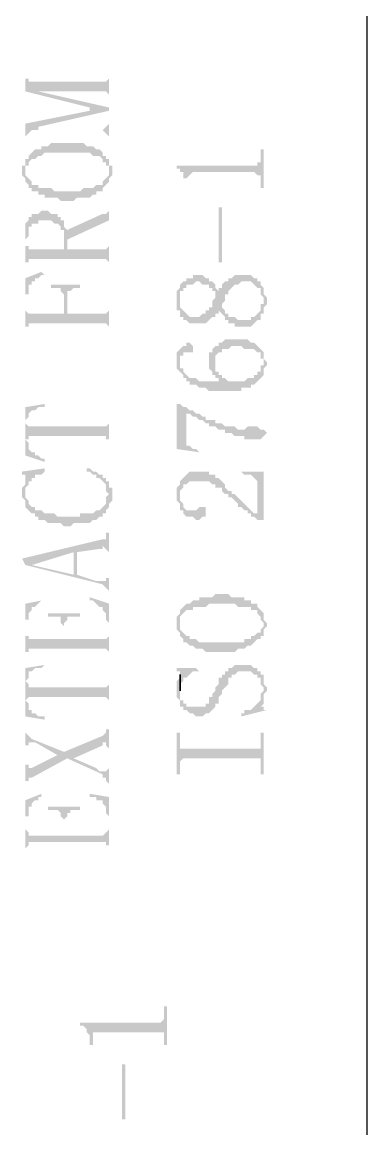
# Model space of a CAD drawing. Header units: millimetres. Extents: x 1399 to 2555, y 1196 to 1555.
# Drawn here: x 1681.34 to 1686.17, y 1458.39 to 1473.89 of the extents above; entities that cross this region are included whole.
import ezdxf

# ---------------------------------------------------------------- set-up
doc = ezdxf.new("R2010")
doc.units = ezdxf.units.MM

msp = doc.modelspace()

# ---------------------------------------------------------------- hatches: boundary and pattern name
at = {"transparency": 33554559}
for points in [[(1681.38963, 1473.14948), (1681.38963, 1472.92382), (1682.29228, 1472.69816), (1682.29228, 1472.65303), (1682.56307, 1472.65303), (1682.56307, 1472.69816), (1681.57016, 1472.92382), (1681.57016, 1472.92382), (1681.4799, 1473.05922), (1681.43477, 1473.05922), (1681.43477, 1473.10435), (1681.38963, 1473.10435)], [(1681.4799, 1473.05922), (1681.57016, 1472.92382), (1682.51794, 1472.92382), (1682.56307, 1472.87869), (1682.56307, 1472.83356), (1682.56307, 1473.14948), (1682.56307, 1473.10435), (1682.56307, 1473.10435), (1682.51794, 1473.05922), (1682.47281, 1473.05922)], [(1681.38963, 1472.4725), (1681.38963, 1472.29197), (1681.38963, 1472.29197), (1681.43477, 1472.33711), (1681.43477, 1472.33711), (1681.4799, 1472.38224), (1681.57016, 1472.42737), (1682.56307, 1472.65303), (1682.29228, 1472.65303)], [(1681.4799, 1472.38224), (1682.47281, 1472.38224), (1682.51794, 1472.33711), (1682.51794, 1472.33711), (1682.56307, 1472.29197), (1682.56307, 1472.4725), (1682.56307, 1472.4725), (1682.51794, 1472.42737), (1682.51794, 1472.42737), (1682.47281, 1472.38224), (1681.57016, 1472.38224), (1681.57016, 1472.42737)], [(1681.38963, 1471.97605), (1681.38963, 1471.79552), (1681.38963, 1471.88578), (1681.43477, 1471.88578), (1681.43477, 1471.93092), (1681.4799, 1471.97605), (1681.52503, 1471.97605), (1681.57016, 1472.02118), (1681.6153, 1472.02118), (1681.66043, 1472.06631), (1682.29228, 1472.06631), (1682.33741, 1472.02118), (1682.42767, 1472.02118), (1682.47281, 1471.97605), (1682.47281, 1471.93092), (1682.51794, 1471.93092), (1682.51794, 1471.88578), (1682.56307, 1471.88578), (1682.56307, 1471.79552), (1682.56307, 1471.97605), (1682.51794, 1471.97605), (1682.51794, 1472.02118), (1682.47281, 1472.02118), (1682.47281, 1472.06631), (1682.42767, 1472.11144), (1682.38254, 1472.11144), (1682.33741, 1472.15658), (1682.24715, 1472.15658), (1682.20201, 1472.20171), (1681.75069, 1472.20171), (1681.70556, 1472.15658), (1681.6153, 1472.15658), (1681.6153, 1472.11144), (1681.52503, 1472.11144), (1681.4799, 1472.06631), (1681.4799, 1472.06631), (1681.43477, 1472.02118), (1681.43477, 1471.97605)], [(1683.51085, 1471.88578), (1683.51085, 1471.84065), (1683.55598, 1471.84065), (1683.55598, 1471.79552), (1683.60111, 1471.79552), (1683.60111, 1471.70525), (1683.64624, 1471.70525), (1683.64624, 1471.56986), (1683.64624, 1471.70525), (1683.69138, 1471.75039), (1683.69138, 1471.75039), (1683.73651, 1471.79552), (1684.59402, 1471.79552), (1684.63915, 1471.75039), (1684.68428, 1471.75039), (1684.68428, 1471.70525), (1684.68428, 1471.56986), (1684.72942, 1471.56986), (1684.72942, 1472.11144), (1684.68428, 1472.11144), (1684.68428, 1471.97605), (1684.68428, 1471.93092), (1684.63915, 1471.93092), (1684.63915, 1471.88578), (1684.59402, 1471.88578)], [(1681.3445, 1471.79552), (1681.3445, 1471.75039), (1681.3445, 1471.75039), (1681.38963, 1471.70525), (1681.38963, 1471.66012), (1681.38963, 1471.66012), (1681.43477, 1471.61499), (1681.43477, 1471.56986), (1681.4799, 1471.56986), (1681.4799, 1471.52473), (1681.57016, 1471.52473), (1681.57016, 1471.47959), (1681.66043, 1471.47959), (1681.66043, 1471.43446), (1681.84096, 1471.43446), (1681.88609, 1471.38933), (1682.06662, 1471.38933), (1682.11175, 1471.43446), (1682.29228, 1471.43446), (1682.33741, 1471.47959), (1682.38254, 1471.47959), (1682.38254, 1471.52473), (1682.47281, 1471.52473), (1682.47281, 1471.56986), (1682.51794, 1471.61499), (1682.51794, 1471.61499), (1682.56307, 1471.66012), (1682.56307, 1471.70525), (1682.6082, 1471.75039), (1682.6082, 1471.88578), (1682.56307, 1471.88578), (1682.56307, 1471.97605), (1682.56307, 1471.79552), (1682.56307, 1471.75039), (1682.56307, 1471.75039), (1682.51794, 1471.70525), (1682.51794, 1471.70525), (1682.47281, 1471.66012), (1682.47281, 1471.61499), (1682.38254, 1471.61499), (1682.33741, 1471.56986), (1682.20201, 1471.56986), (1682.15688, 1471.52473), (1681.79582, 1471.52473), (1681.75069, 1471.56986), (1681.57016, 1471.56986), (1681.57016, 1471.61499), (1681.4799, 1471.61499), (1681.4799, 1471.66012), (1681.43477, 1471.70525), (1681.43477, 1471.70525), (1681.38963, 1471.75039), (1681.38963, 1471.79552), (1681.38963, 1471.97605), (1681.38963, 1471.88578), (1681.3445, 1471.88578), (1681.3445, 1471.84065)], [(1681.38963, 1470.89288), (1681.38963, 1470.48669), (1681.38963, 1470.84774), (1681.43477, 1470.89288), (1681.43477, 1470.98314), (1681.43477, 1471.02827), (1681.4799, 1471.02827), (1681.4799, 1471.0734), (1681.57016, 1471.0734), (1681.57016, 1471.11854), (1681.75069, 1471.11854), (1681.79582, 1471.0734), (1681.84096, 1471.0734), (1681.88609, 1471.02827), (1681.88609, 1470.98314), (1681.93122, 1470.98314), (1681.93122, 1470.71235), (1681.93122, 1471.11854), (1681.88609, 1471.11854), (1681.88609, 1471.16367), (1681.84096, 1471.16367), (1681.84096, 1471.2088), (1681.75069, 1471.2088), (1681.70556, 1471.25393), (1681.6153, 1471.25393), (1681.57016, 1471.2088), (1681.4799, 1471.2088), (1681.4799, 1471.16367), (1681.43477, 1471.16367), (1681.43477, 1471.11854), (1681.43477, 1471.11854), (1681.38963, 1471.0734), (1681.38963, 1471.02827), (1681.38963, 1470.93801)], [(1681.97635, 1470.98314), (1681.97635, 1470.84774), (1682.56307, 1471.11854), (1682.56307, 1471.29907), (1682.56307, 1471.25393), (1682.56307, 1471.25393), (1682.51794, 1471.2088), (1682.47281, 1471.2088)], [(1684.1427, 1470.53182), (1684.1427, 1471.29907), (1684.09757, 1471.29907), (1684.09757, 1470.53182)], [(1681.38963, 1470.53182), (1681.43477, 1470.53182), (1681.43477, 1470.57695), (1682.51794, 1470.57695), (1682.56307, 1470.53182), (1682.56307, 1470.48669), (1682.56307, 1470.80261), (1682.56307, 1470.75748), (1682.56307, 1470.75748), (1682.51794, 1470.71235), (1681.97635, 1470.71235), (1681.97635, 1470.98314), (1681.97635, 1470.98314), (1681.93122, 1471.02827), (1681.93122, 1471.0734), (1681.93122, 1470.71235), (1681.43477, 1470.71235), (1681.43477, 1470.75748), (1681.38963, 1470.75748), (1681.38963, 1470.84774)], [(1681.38963, 1470.30616), (1681.38963, 1469.58404), (1681.38963, 1470.0805), (1681.43477, 1470.0805), (1681.43477, 1470.21589), (1681.4799, 1470.21589), (1681.4799, 1470.26103), (1681.52503, 1470.26103), (1681.52503, 1470.30616), (1681.57016, 1470.30616), (1681.6153, 1470.35129), (1681.66043, 1470.35129), (1681.6153, 1470.39642)], [(1683.51085, 1469.99023), (1683.51085, 1469.85484), (1683.55598, 1469.85484), (1683.55598, 1469.76457), (1683.60111, 1469.76457), (1683.60111, 1469.71944), (1683.64624, 1469.71944), (1683.69138, 1469.67431), (1683.91704, 1469.67431), (1683.96217, 1469.71944), (1683.96217, 1469.71944), (1684.0073, 1469.76457), (1684.05243, 1469.76457), (1684.05243, 1469.8097), (1684.09757, 1469.8097), (1684.09757, 1469.85484), (1684.09757, 1469.85484), (1684.1427, 1469.8097), (1684.1427, 1469.9451), (1684.1427, 1469.9451), (1684.18783, 1469.99023), (1684.18783, 1470.0805), (1684.23296, 1470.0805), (1684.23296, 1470.12563), (1684.27809, 1470.17076), (1684.27809, 1470.17076), (1684.32323, 1470.21589), (1684.36836, 1470.21589), (1684.41349, 1470.26103), (1684.54889, 1470.26103), (1684.59402, 1470.21589), (1684.59402, 1470.21589), (1684.63915, 1470.17076), (1684.68428, 1470.17076), (1684.68428, 1470.12563), (1684.68428, 1470.0805), (1684.72942, 1470.03536), (1684.72942, 1469.8097), (1684.72942, 1469.89997), (1684.72942, 1469.89997), (1684.77455, 1469.9451), (1684.77455, 1470.03536), (1684.72942, 1470.0805), (1684.72942, 1470.12563), (1684.72942, 1470.17076), (1684.68428, 1470.21589), (1684.68428, 1470.26103), (1684.63915, 1470.26103), (1684.63915, 1470.30616), (1684.59402, 1470.30616), (1684.54889, 1470.35129), (1684.32323, 1470.35129), (1684.27809, 1470.30616), (1684.23296, 1470.30616), (1684.23296, 1470.26103), (1684.18783, 1470.26103), (1684.1427, 1470.21589), (1684.1427, 1470.17076), (1684.09757, 1470.17076), (1684.09757, 1470.12563), (1684.09757, 1470.12563), (1684.05243, 1470.17076), (1684.05243, 1470.0805), (1684.05243, 1470.03536), (1684.0073, 1469.99023), (1684.0073, 1469.89997), (1683.96217, 1469.89997), (1683.96217, 1469.85484), (1683.91704, 1469.85484), (1683.91704, 1469.8097), (1683.8719, 1469.8097), (1683.82677, 1469.76457), (1683.69138, 1469.76457), (1683.64624, 1469.8097), (1683.64624, 1469.8097), (1683.60111, 1469.85484), (1683.60111, 1469.85484), (1683.55598, 1469.89997), (1683.55598, 1469.9451), (1683.55598, 1470.17076), (1683.55598, 1470.17076), (1683.51085, 1470.12563), (1683.51085, 1470.03536)], [(1683.55598, 1470.17076), (1683.55598, 1469.99023), (1683.55598, 1470.12563), (1683.60111, 1470.12563), (1683.60111, 1470.17076), (1683.64624, 1470.17076), (1683.64624, 1470.21589), (1683.73651, 1470.21589), (1683.78164, 1470.26103), (1683.82677, 1470.26103), (1683.8719, 1470.21589), (1683.96217, 1470.21589), (1683.96217, 1470.17076), (1684.0073, 1470.17076), (1684.0073, 1470.12563), (1684.05243, 1470.12563), (1684.05243, 1470.0805), (1684.05243, 1470.17076), (1684.05243, 1470.21589), (1684.0073, 1470.26103), (1683.96217, 1470.26103), (1683.96217, 1470.30616), (1683.91704, 1470.30616), (1683.8719, 1470.35129), (1683.73651, 1470.35129), (1683.73651, 1470.30616), (1683.64624, 1470.30616), (1683.64624, 1470.26103), (1683.60111, 1470.26103), (1683.55598, 1470.21589)], [(1681.75069, 1470.21589), (1681.75069, 1470.17076), (1681.88609, 1470.17076), (1681.88609, 1470.12563), (1681.88609, 1470.12563), (1681.93122, 1470.0805), (1681.93122, 1469.8097), (1681.97635, 1470.03536), (1681.97635, 1470.12563), (1682.02149, 1470.12563), (1682.06662, 1470.17076), (1682.15688, 1470.17076), (1682.15688, 1470.21589)], [(1681.38963, 1469.62917), (1681.43477, 1469.62917), (1681.43477, 1469.67431), (1682.51794, 1469.67431), (1682.56307, 1469.62917), (1682.56307, 1469.58404), (1682.56307, 1469.89997), (1682.56307, 1469.85484), (1682.56307, 1469.85484), (1682.51794, 1469.8097), (1681.97635, 1469.8097), (1681.97635, 1470.03536), (1681.93122, 1469.8097), (1681.43477, 1469.8097), (1681.38963, 1469.85484), (1681.38963, 1470.03536)], [(1684.1427, 1469.8097), (1684.1427, 1469.8097), (1684.18783, 1469.76457), (1684.18783, 1469.71944), (1684.23296, 1469.71944), (1684.23296, 1469.67431), (1684.32323, 1469.67431), (1684.32323, 1469.62917), (1684.54889, 1469.62917), (1684.59402, 1469.67431), (1684.59402, 1469.67431), (1684.63915, 1469.71944), (1684.68428, 1469.71944), (1684.68428, 1469.8097), (1684.72942, 1469.8097), (1684.72942, 1469.99023), (1684.72942, 1469.9451), (1684.68428, 1469.9451), (1684.68428, 1469.85484), (1684.68428, 1469.85484), (1684.63915, 1469.8097), (1684.63915, 1469.8097), (1684.59402, 1469.76457), (1684.54889, 1469.76457), (1684.54889, 1469.71944), (1684.36836, 1469.71944), (1684.32323, 1469.76457), (1684.23296, 1469.76457), (1684.23296, 1469.8097), (1684.18783, 1469.8097), (1684.18783, 1469.85484), (1684.1427, 1469.89997), (1684.1427, 1469.89997)], [(1683.55598, 1469.31325), (1683.55598, 1469.13272), (1683.55598, 1469.22299), (1683.60111, 1469.22299), (1683.60111, 1469.26812), (1683.73651, 1469.26812), (1683.73651, 1469.35838), (1683.73651, 1469.35838), (1683.69138, 1469.40351), (1683.64624, 1469.40351), (1683.64624, 1469.35838), (1683.60111, 1469.35838)], [(1683.96217, 1469.13272), (1683.96217, 1469.04246), (1684.0073, 1468.99732), (1684.0073, 1468.95219), (1684.05243, 1468.95219), (1684.05243, 1469.17785), (1684.05243, 1469.22299), (1684.09757, 1469.26812), (1684.1427, 1469.26812), (1684.1427, 1469.31325), (1684.23296, 1469.31325), (1684.27809, 1469.35838), (1684.41349, 1469.35838), (1684.45862, 1469.31325), (1684.59402, 1469.31325), (1684.63915, 1469.26812), (1684.68428, 1469.26812), (1684.68428, 1469.17785), (1684.72942, 1469.17785), (1684.72942, 1468.95219), (1684.72942, 1469.04246), (1684.77455, 1469.08759), (1684.77455, 1469.13272), (1684.77455, 1469.13272), (1684.72942, 1469.17785), (1684.72942, 1469.22299), (1684.72942, 1469.26812), (1684.68428, 1469.31325), (1684.68428, 1469.31325), (1684.63915, 1469.35838), (1684.63915, 1469.35838), (1684.59402, 1469.40351), (1684.54889, 1469.40351), (1684.50375, 1469.44865), (1684.18783, 1469.44865), (1684.1427, 1469.40351), (1684.09757, 1469.40351), (1684.09757, 1469.35838), (1684.05243, 1469.35838), (1684.0073, 1469.31325), (1684.0073, 1469.26812), (1683.96217, 1469.26812), (1683.96217, 1469.17785)], [(1683.51085, 1469.17785), (1683.51085, 1469.08759), (1683.51085, 1469.04246), (1683.55598, 1468.99732), (1683.55598, 1468.99732), (1683.60111, 1468.95219), (1683.60111, 1468.90706), (1683.64624, 1468.90706), (1683.64624, 1468.86193), (1683.69138, 1468.86193), (1683.69138, 1468.8168), (1683.78164, 1468.8168), (1683.82677, 1468.77166), (1683.91704, 1468.77166), (1683.96217, 1468.72653), (1684.41349, 1468.72653), (1684.41349, 1468.77166), (1684.54889, 1468.77166), (1684.54889, 1468.8168), (1684.59402, 1468.8168), (1684.63915, 1468.86193), (1684.63915, 1468.86193), (1684.68428, 1468.90706), (1684.68428, 1468.90706), (1684.72942, 1468.95219), (1684.72942, 1469.13272), (1684.72942, 1469.08759), (1684.68428, 1469.08759), (1684.68428, 1468.99732), (1684.63915, 1468.99732), (1684.63915, 1468.95219), (1684.59402, 1468.95219), (1684.59402, 1468.90706), (1684.50375, 1468.90706), (1684.45862, 1468.86193), (1684.23296, 1468.86193), (1684.18783, 1468.90706), (1684.1427, 1468.86193), (1683.82677, 1468.86193), (1683.78164, 1468.90706), (1683.69138, 1468.90706), (1683.64624, 1468.95219), (1683.64624, 1468.95219), (1683.60111, 1468.99732), (1683.60111, 1469.04246), (1683.55598, 1469.04246), (1683.55598, 1469.13272), (1683.55598, 1469.31325), (1683.51085, 1469.26812), (1683.51085, 1469.22299), (1683.51085, 1469.22299)], [(1684.05243, 1468.95219), (1684.05243, 1468.90706), (1684.09757, 1468.90706), (1684.09757, 1468.86193), (1684.1427, 1468.86193), (1684.18783, 1468.90706), (1684.1427, 1468.90706), (1684.1427, 1468.95219), (1684.09757, 1468.95219), (1684.09757, 1468.99732), (1684.05243, 1468.99732), (1684.05243, 1469.04246), (1684.05243, 1469.13272)], [(1681.38963, 1468.50087), (1681.38963, 1468.27521), (1681.38963, 1468.32034), (1681.43477, 1468.36547), (1681.43477, 1468.41061), (1681.43477, 1468.41061), (1681.4799, 1468.45574), (1681.52503, 1468.45574), (1681.57016, 1468.50087), (1681.66043, 1468.50087), (1681.66043, 1468.546)], [(1681.38963, 1468.50087), (1681.38963, 1467.82389), (1681.66043, 1467.73362), (1681.66043, 1467.77876), (1681.6153, 1467.77876), (1681.57016, 1467.82389), (1681.52503, 1467.82389), (1681.52503, 1467.86902), (1681.4799, 1467.86902), (1681.43477, 1467.91415), (1681.43477, 1468.00442), (1681.38963, 1468.04955), (1681.38963, 1468.27521)], [(1683.51085, 1468.546), (1683.51085, 1467.91415), (1683.82677, 1467.86902), (1683.82677, 1467.86902), (1683.78164, 1467.91415), (1683.73651, 1467.91415), (1683.69138, 1467.95928), (1683.64624, 1467.95928), (1683.64624, 1468.45574), (1683.60111, 1468.50087), (1683.55598, 1468.546)], [(1683.60111, 1468.50087), (1683.64624, 1468.45574), (1683.64624, 1468.41061), (1683.69138, 1468.41061), (1683.73651, 1468.36547), (1683.78164, 1468.36547), (1683.82677, 1468.32034), (1683.8719, 1468.32034), (1683.91704, 1468.27521), (1683.96217, 1468.27521), (1683.96217, 1468.23008), (1684.05243, 1468.23008), (1684.09757, 1468.18495), (1684.18783, 1468.18495), (1684.18783, 1468.13981), (1684.27809, 1468.13981), (1684.32323, 1468.09468), (1684.45862, 1468.09468), (1684.45862, 1468.04955), (1684.68428, 1468.04955), (1684.72942, 1468.09468), (1684.72942, 1468.09468), (1684.77455, 1468.13981), (1684.72942, 1468.18495), (1684.68428, 1468.18495), (1684.63915, 1468.23008), (1684.50375, 1468.23008), (1684.45862, 1468.18495), (1684.36836, 1468.18495), (1684.32323, 1468.23008), (1684.18783, 1468.23008), (1684.1427, 1468.27521), (1684.05243, 1468.27521), (1684.05243, 1468.32034), (1683.91704, 1468.32034), (1683.91704, 1468.36547), (1683.8719, 1468.36547), (1683.82677, 1468.41061), (1683.78164, 1468.41061), (1683.73651, 1468.45574), (1683.69138, 1468.45574), (1683.64624, 1468.50087)], [(1681.38963, 1468.27521), (1681.38963, 1468.04955), (1681.43477, 1468.04955), (1681.43477, 1468.09468), (1682.51794, 1468.09468), (1682.51794, 1468.04955), (1682.56307, 1468.04955), (1682.56307, 1467.95928), (1682.56307, 1468.32034), (1682.56307, 1468.27521), (1682.56307, 1468.27521), (1682.51794, 1468.23008), (1681.43477, 1468.23008)], [(1681.3445, 1467.59823), (1681.3445, 1467.55309), (1681.38963, 1467.55309), (1681.38963, 1467.14691), (1681.38963, 1467.37257), (1681.43477, 1467.4177), (1681.43477, 1467.46283), (1681.4799, 1467.46283), (1681.4799, 1467.50796), (1681.52503, 1467.50796), (1681.52503, 1467.55309), (1681.6153, 1467.55309), (1681.66043, 1467.59823), (1681.66043, 1467.64336)], [(1681.3445, 1467.32743), (1681.3445, 1467.2823), (1681.3445, 1467.23717), (1681.38963, 1467.19204), (1681.38963, 1467.14691), (1681.38963, 1467.50796), (1681.38963, 1467.46283), (1681.38963, 1467.4177), (1681.3445, 1467.37257)], [(1682.24715, 1467.59823), (1682.29228, 1467.59823), (1682.33741, 1467.55309), (1682.38254, 1467.55309), (1682.38254, 1467.50796), (1682.42767, 1467.50796), (1682.47281, 1467.46283), (1682.47281, 1467.46283), (1682.51794, 1467.4177), (1682.51794, 1467.37257), (1682.51794, 1467.32743), (1682.56307, 1467.2823), (1682.56307, 1467.46283), (1682.51794, 1467.46283), (1682.51794, 1467.50796), (1682.47281, 1467.50796), (1682.47281, 1467.55309), (1682.42767, 1467.55309), (1682.38254, 1467.59823), (1682.33741, 1467.59823), (1682.29228, 1467.64336), (1682.24715, 1467.64336)], [(1683.51085, 1467.2823), (1683.51085, 1467.19204), (1683.51085, 1467.19204), (1683.55598, 1467.14691), (1683.55598, 1467.10177), (1683.55598, 1467.32743), (1683.55598, 1467.32743), (1683.60111, 1467.37257), (1683.60111, 1467.4177), (1683.64624, 1467.4177), (1683.69138, 1467.46283), (1683.96217, 1467.46283), (1684.0073, 1467.4177), (1684.05243, 1467.4177), (1684.05243, 1467.37257), (1684.1427, 1467.37257), (1684.1427, 1467.32743), (1684.18783, 1467.2823), (1684.23296, 1467.2823), (1684.23296, 1467.23717), (1684.27809, 1467.23717), (1684.32323, 1467.19204), (1684.32323, 1467.19204), (1684.36836, 1467.14691), (1684.36836, 1467.10177), (1684.41349, 1467.10177), (1684.45862, 1467.05664), (1684.50375, 1467.05664), (1684.50375, 1467.01151), (1684.54889, 1467.01151), (1684.54889, 1466.96638), (1684.59402, 1466.96638), (1684.63915, 1466.92124), (1684.63915, 1467.01151), (1684.59402, 1467.01151), (1684.54889, 1467.05664), (1684.54889, 1467.05664), (1684.50375, 1467.10177), (1684.45862, 1467.14691), (1684.45862, 1467.14691), (1684.41349, 1467.19204), (1684.41349, 1467.19204), (1684.36836, 1467.23717), (1684.36836, 1467.23717), (1684.32323, 1467.2823), (1684.27809, 1467.2823), (1684.27809, 1467.32743), (1684.23296, 1467.32743), (1684.18783, 1467.37257), (1684.18783, 1467.4177), (1684.1427, 1467.46283), (1684.1427, 1467.46283), (1684.09757, 1467.50796), (1684.05243, 1467.50796), (1684.05243, 1467.55309), (1683.96217, 1467.55309), (1683.96217, 1467.59823), (1683.69138, 1467.59823), (1683.64624, 1467.55309), (1683.64624, 1467.55309), (1683.60111, 1467.50796), (1683.60111, 1467.50796), (1683.55598, 1467.46283), (1683.55598, 1467.4177), (1683.51085, 1467.37257), (1683.51085, 1467.32743)], [(1684.41349, 1467.59823), (1684.41349, 1467.59823), (1684.45862, 1467.55309), (1684.54889, 1467.55309), (1684.59402, 1467.50796), (1684.59402, 1467.50796), (1684.63915, 1467.46283), (1684.63915, 1466.92124), (1684.72942, 1466.92124), (1684.72942, 1467.59823)], [(1681.38963, 1467.14691), (1681.38963, 1467.10177), (1681.43477, 1467.05664), (1681.43477, 1467.05664), (1681.4799, 1467.01151), (1681.52503, 1467.01151), (1681.52503, 1466.96638), (1681.57016, 1466.96638), (1681.57016, 1466.92124), (1681.66043, 1466.92124), (1681.70556, 1466.87611), (1681.88609, 1466.87611), (1681.93122, 1466.83098), (1682.02149, 1466.83098), (1682.06662, 1466.87611), (1682.29228, 1466.87611), (1682.33741, 1466.92124), (1682.38254, 1466.92124), (1682.42767, 1466.96638), (1682.47281, 1466.96638), (1682.47281, 1467.01151), (1682.51794, 1467.01151), (1682.51794, 1467.05664), (1682.56307, 1467.10177), (1682.56307, 1467.14691), (1682.6082, 1467.19204), (1682.6082, 1467.2823), (1682.6082, 1467.37257), (1682.56307, 1467.37257), (1682.56307, 1467.46283), (1682.56307, 1467.2823), (1682.56307, 1467.2823), (1682.51794, 1467.23717), (1682.51794, 1467.14691), (1682.51794, 1467.14691), (1682.47281, 1467.10177), (1682.47281, 1467.10177), (1682.42767, 1467.05664), (1682.38254, 1467.05664), (1682.33741, 1467.01151), (1682.15688, 1467.01151), (1682.15688, 1466.96638), (1681.84096, 1466.96638), (1681.79582, 1467.01151), (1681.66043, 1467.01151), (1681.6153, 1467.05664), (1681.52503, 1467.05664), (1681.52503, 1467.10177), (1681.4799, 1467.10177), (1681.43477, 1467.14691), (1681.43477, 1467.19204), (1681.38963, 1467.23717), (1681.38963, 1467.2823)], [(1683.55598, 1467.10177), (1683.55598, 1467.05664), (1683.60111, 1467.05664), (1683.60111, 1467.01151), (1683.60111, 1467.01151), (1683.64624, 1466.96638), (1683.73651, 1466.96638), (1683.78164, 1466.92124), (1683.82677, 1466.92124), (1683.8719, 1466.96638), (1683.91704, 1466.96638), (1683.91704, 1467.01151), (1683.91704, 1467.10177), (1683.82677, 1467.10177), (1683.78164, 1467.05664), (1683.64624, 1467.05664), (1683.60111, 1467.10177), (1683.60111, 1467.14691), (1683.55598, 1467.19204), (1683.55598, 1467.23717)], [(1681.3445, 1466.37966), (1681.38963, 1466.28939), (1681.4799, 1466.28939), (1682.06662, 1466.46992), (1682.06662, 1466.154), (1682.11175, 1466.46992), (1682.42767, 1466.51505), (1682.47281, 1466.51505), (1682.47281, 1466.56019), (1682.51794, 1466.51505), (1682.51794, 1466.51505), (1682.56307, 1466.46992), (1682.56307, 1466.74072), (1682.51794, 1466.74072), (1682.51794, 1466.65045), (1682.47281, 1466.65045)], [(1681.38963, 1466.28939), (1682.47281, 1466.0186), (1682.51794, 1465.97347), (1682.51794, 1465.97347), (1682.56307, 1465.92834), (1682.56307, 1465.8832), (1682.56307, 1466.154), (1682.56307, 1466.10887), (1682.51794, 1466.10887), (1682.51794, 1466.06373), (1682.38254, 1466.06373), (1682.11175, 1466.154), (1682.11175, 1466.46992), (1682.06662, 1466.154), (1681.4799, 1466.28939), (1681.4799, 1466.28939)], [(1682.29228, 1465.79294), (1682.33741, 1465.79294), (1682.38254, 1465.74781), (1682.38254, 1465.74781), (1682.42767, 1465.70268), (1682.47281, 1465.70268), (1682.47281, 1465.65754), (1682.47281, 1465.65754), (1682.51794, 1465.61241), (1682.51794, 1465.52215), (1682.56307, 1465.47702), (1682.56307, 1465.02569), (1682.56307, 1465.74781), (1682.29228, 1465.83807)], [(1683.55598, 1465.61241), (1683.55598, 1465.47702), (1683.55598, 1465.52215), (1683.55598, 1465.56728), (1683.60111, 1465.61241), (1683.60111, 1465.61241), (1683.64624, 1465.65754), (1683.73651, 1465.65754), (1683.73651, 1465.70268), (1683.91704, 1465.70268), (1683.96217, 1465.74781), (1684.32323, 1465.74781), (1684.36836, 1465.70268), (1684.54889, 1465.70268), (1684.54889, 1465.65754), (1684.63915, 1465.65754), (1684.63915, 1465.61241), (1684.68428, 1465.56728), (1684.68428, 1465.52215), (1684.72942, 1465.47702), (1684.72942, 1465.61241), (1684.68428, 1465.65754), (1684.68428, 1465.65754), (1684.63915, 1465.70268), (1684.63915, 1465.74781), (1684.54889, 1465.74781), (1684.54889, 1465.79294), (1684.45862, 1465.79294), (1684.45862, 1465.83807), (1684.27809, 1465.83807), (1684.23296, 1465.8832), (1684.05243, 1465.8832), (1684.0073, 1465.83807), (1683.82677, 1465.83807), (1683.82677, 1465.79294), (1683.73651, 1465.79294), (1683.69138, 1465.74781), (1683.64624, 1465.74781), (1683.60111, 1465.70268), (1683.60111, 1465.70268), (1683.55598, 1465.65754)], [(1681.38963, 1465.74781), (1681.38963, 1465.02569), (1681.38963, 1465.52215), (1681.43477, 1465.52215), (1681.43477, 1465.56728), (1681.43477, 1465.61241), (1681.4799, 1465.65754), (1681.4799, 1465.70268), (1681.52503, 1465.70268), (1681.57016, 1465.74781), (1681.57016, 1465.74781), (1681.6153, 1465.79294), (1681.6153, 1465.79294)], [(1681.38963, 1465.07083), (1681.43477, 1465.07083), (1681.43477, 1465.11596), (1682.51794, 1465.11596), (1682.56307, 1465.07083), (1682.56307, 1465.29649), (1682.56307, 1465.29649), (1682.51794, 1465.25135), (1681.93122, 1465.25135), (1681.93122, 1465.43188), (1681.93122, 1465.25135), (1681.43477, 1465.25135), (1681.43477, 1465.29649), (1681.38963, 1465.29649), (1681.38963, 1465.52215)], [(1681.70556, 1465.61241), (1681.70556, 1465.56728), (1681.88609, 1465.56728), (1681.88609, 1465.47702), (1681.93122, 1465.43188), (1681.93122, 1465.25135), (1681.93122, 1465.47702), (1681.97635, 1465.52215), (1681.97635, 1465.56728), (1682.15688, 1465.56728), (1682.15688, 1465.61241)], [(1683.51085, 1465.47702), (1683.51085, 1465.38675), (1683.51085, 1465.38675), (1683.55598, 1465.34162), (1683.55598, 1465.29649), (1683.55598, 1465.29649), (1683.60111, 1465.25135), (1683.60111, 1465.20622), (1683.64624, 1465.20622), (1683.69138, 1465.16109), (1683.73651, 1465.16109), (1683.78164, 1465.11596), (1683.8719, 1465.11596), (1683.91704, 1465.07083), (1684.32323, 1465.07083), (1684.36836, 1465.11596), (1684.45862, 1465.11596), (1684.50375, 1465.16109), (1684.54889, 1465.16109), (1684.59402, 1465.20622), (1684.59402, 1465.20622), (1684.63915, 1465.25135), (1684.68428, 1465.25135), (1684.68428, 1465.29649), (1684.72942, 1465.29649), (1684.72942, 1465.38675), (1684.72942, 1465.38675), (1684.77455, 1465.43188), (1684.77455, 1465.47702), (1684.77455, 1465.47702), (1684.72942, 1465.52215), (1684.72942, 1465.61241), (1684.72942, 1465.47702), (1684.72942, 1465.43188), (1684.68428, 1465.38675), (1684.68428, 1465.34162), (1684.63915, 1465.34162), (1684.59402, 1465.29649), (1684.54889, 1465.29649), (1684.54889, 1465.25135), (1684.45862, 1465.25135), (1684.45862, 1465.20622), (1683.82677, 1465.20622), (1683.78164, 1465.25135), (1683.69138, 1465.25135), (1683.69138, 1465.29649), (1683.64624, 1465.29649), (1683.60111, 1465.34162), (1683.60111, 1465.34162), (1683.55598, 1465.38675), (1683.55598, 1465.61241), (1683.55598, 1465.61241), (1683.51085, 1465.56728), (1683.51085, 1465.52215), (1683.51085, 1465.52215)], [(1681.38963, 1464.84516), (1681.38963, 1464.66464), (1681.38963, 1464.66464), (1681.43477, 1464.70977), (1681.43477, 1464.7549), (1681.43477, 1464.80003), (1681.4799, 1464.80003), (1681.52503, 1464.84516), (1681.6153, 1464.84516), (1681.66043, 1464.8903), (1681.66043, 1464.8903)], [(1683.51085, 1464.52924), (1683.51085, 1464.43898), (1683.51085, 1464.43898), (1683.55598, 1464.39384), (1683.55598, 1464.30358), (1683.60111, 1464.30358), (1683.60111, 1464.25845), (1683.64624, 1464.25845), (1683.69138, 1464.21331), (1683.73651, 1464.21331), (1683.78164, 1464.16818), (1683.8719, 1464.16818), (1683.91704, 1464.21331), (1683.96217, 1464.21331), (1684.0073, 1464.25845), (1684.0073, 1464.25845), (1684.05243, 1464.30358), (1684.05243, 1464.34871), (1684.09757, 1464.34871), (1684.09757, 1464.43898), (1684.1427, 1464.48411), (1684.1427, 1464.52924), (1684.18783, 1464.57437), (1684.18783, 1464.57437), (1684.23296, 1464.6195), (1684.23296, 1464.70977), (1684.27809, 1464.70977), (1684.27809, 1464.7549), (1684.32323, 1464.7549), (1684.36836, 1464.80003), (1684.54889, 1464.80003), (1684.59402, 1464.7549), (1684.63915, 1464.7549), (1684.63915, 1464.70977), (1684.68428, 1464.70977), (1684.68428, 1464.6195), (1684.72942, 1464.57437), (1684.72942, 1464.39384), (1684.72942, 1464.43898), (1684.72942, 1464.48411), (1684.77455, 1464.52924), (1684.77455, 1464.57437), (1684.77455, 1464.57437), (1684.72942, 1464.6195), (1684.72942, 1464.7549), (1684.68428, 1464.7549), (1684.68428, 1464.80003), (1684.63915, 1464.80003), (1684.63915, 1464.84516), (1684.59402, 1464.84516), (1684.54889, 1464.8903), (1684.32323, 1464.8903), (1684.27809, 1464.84516), (1684.23296, 1464.84516), (1684.23296, 1464.80003), (1684.18783, 1464.80003), (1684.18783, 1464.7549), (1684.1427, 1464.7549), (1684.1427, 1464.70977), (1684.09757, 1464.70977), (1684.09757, 1464.6195), (1684.05243, 1464.57437), (1684.05243, 1464.52924), (1684.0073, 1464.48411), (1684.0073, 1464.43898), (1683.96217, 1464.43898), (1683.96217, 1464.34871), (1683.91704, 1464.34871), (1683.91704, 1464.30358), (1683.64624, 1464.30358), (1683.64624, 1464.34871), (1683.60111, 1464.34871), (1683.60111, 1464.39384), (1683.55598, 1464.39384), (1683.55598, 1464.70977), (1683.51085, 1464.66464), (1683.51085, 1464.6195), (1683.51085, 1464.57437)], [(1681.38963, 1464.84516), (1681.38963, 1464.16818), (1681.66043, 1464.12305), (1681.66043, 1464.16818), (1681.57016, 1464.16818), (1681.52503, 1464.21331), (1681.4799, 1464.21331), (1681.4799, 1464.25845), (1681.43477, 1464.25845), (1681.43477, 1464.34871), (1681.38963, 1464.39384), (1681.38963, 1464.66464)], [(1683.51085, 1464.84516), (1683.51085, 1464.80003), (1683.55598, 1464.80003), (1683.55598, 1464.6195), (1683.55598, 1464.6195), (1683.60111, 1464.66464), (1683.60111, 1464.70977), (1683.64624, 1464.70977), (1683.69138, 1464.7549), (1683.69138, 1464.7549), (1683.73651, 1464.80003), (1683.82677, 1464.80003), (1683.78164, 1464.84516)], [(1681.38963, 1464.66464), (1681.38963, 1464.39384), (1681.43477, 1464.43898), (1682.51794, 1464.43898), (1682.56307, 1464.39384), (1682.56307, 1464.34871), (1682.56307, 1464.70977), (1682.56307, 1464.6195), (1682.56307, 1464.6195), (1682.51794, 1464.57437), (1681.43477, 1464.57437), (1681.43477, 1464.6195)], [(1684.68428, 1464.48411), (1684.68428, 1464.30358), (1684.72942, 1464.34871), (1684.72942, 1464.57437), (1684.72942, 1464.52924)], [(1684.41349, 1464.21331), (1684.41349, 1464.16818), (1684.77455, 1464.25845), (1684.72942, 1464.25845), (1684.72942, 1464.30358), (1684.68428, 1464.30358), (1684.68428, 1464.48411), (1684.68428, 1464.43898), (1684.68428, 1464.39384), (1684.63915, 1464.34871), (1684.63915, 1464.34871), (1684.59402, 1464.30358), (1684.59402, 1464.30358), (1684.54889, 1464.25845), (1684.45862, 1464.25845), (1684.45862, 1464.21331)], [(1681.38963, 1463.53633), (1681.38963, 1463.22041), (1681.38963, 1463.26554), (1681.43477, 1463.26554), (1681.43477, 1463.31067), (1681.4799, 1463.31067), (1681.97635, 1463.58146), (1682.06662, 1463.58146), (1682.47281, 1463.76199), (1682.47281, 1463.80712), (1682.51794, 1463.80712), (1682.51794, 1463.76199), (1682.56307, 1463.71686), (1682.56307, 1464.03279), (1682.56307, 1463.98765), (1682.51794, 1463.98765), (1682.51794, 1463.94252), (1682.51794, 1463.94252), (1682.47281, 1463.89739), (1681.93122, 1463.67173), (1681.84096, 1463.6266), (1681.4799, 1463.44607), (1681.43477, 1463.44607), (1681.43477, 1463.4912), (1681.38963, 1463.4912)], [(1681.38963, 1463.98765), (1681.38963, 1463.71686), (1681.38963, 1463.76199), (1681.43477, 1463.76199), (1681.43477, 1463.80712), (1681.52503, 1463.80712), (1681.84096, 1463.6266), (1681.93122, 1463.67173), (1681.4799, 1463.85226), (1681.43477, 1463.89739), (1681.43477, 1463.89739), (1681.38963, 1463.94252)], [(1683.51085, 1463.94252), (1683.51085, 1463.3558), (1683.55598, 1463.3558), (1683.55598, 1463.53633), (1683.55598, 1463.53633), (1683.60111, 1463.58146), (1684.68428, 1463.58146), (1684.68428, 1463.53633), (1684.68428, 1463.3558), (1684.72942, 1463.3558), (1684.72942, 1463.94252), (1684.68428, 1463.94252), (1684.68428, 1463.76199), (1684.68428, 1463.71686), (1683.55598, 1463.71686), (1683.55598, 1463.94252)], [(1681.97635, 1463.58146), (1682.47281, 1463.3558), (1682.47281, 1463.31067), (1682.51794, 1463.31067), (1682.51794, 1463.26554), (1682.56307, 1463.22041), (1682.56307, 1463.44607), (1682.56307, 1463.44607), (1682.51794, 1463.40094), (1682.42767, 1463.40094), (1682.38254, 1463.44607), (1682.06662, 1463.58146)], [(1681.38963, 1462.99475), (1681.38963, 1462.31776), (1681.38963, 1462.76908), (1681.43477, 1462.76908), (1681.43477, 1462.90448), (1681.4799, 1462.90448), (1681.4799, 1462.94961), (1681.4799, 1462.94961), (1681.52503, 1462.99475), (1681.57016, 1462.99475), (1681.57016, 1463.03988), (1681.6153, 1463.03988), (1681.6153, 1463.08501)], [(1682.29228, 1463.08501), (1682.29228, 1463.03988), (1682.38254, 1463.03988), (1682.38254, 1462.99475), (1682.47281, 1462.99475), (1682.47281, 1462.94961), (1682.47281, 1462.94961), (1682.51794, 1462.90448), (1682.51794, 1462.85935), (1682.51794, 1462.81422), (1682.56307, 1462.76908), (1682.56307, 1462.31776), (1682.56307, 1463.03988)], [(1681.70556, 1462.90448), (1681.70556, 1462.85935), (1681.84096, 1462.85935), (1681.88609, 1462.81422), (1681.88609, 1462.76908), (1681.93122, 1462.72395), (1681.93122, 1462.49829), (1681.93122, 1462.72395), (1681.93122, 1462.72395), (1681.97635, 1462.76908), (1681.97635, 1462.81422), (1682.02149, 1462.81422), (1682.02149, 1462.85935), (1682.15688, 1462.85935), (1682.15688, 1462.90448)], [(1681.38963, 1462.31776), (1681.43477, 1462.3629), (1681.43477, 1462.40803), (1682.51794, 1462.40803), (1682.51794, 1462.3629), (1682.56307, 1462.3629), (1682.56307, 1462.58856), (1682.56307, 1462.58856), (1682.51794, 1462.54342), (1682.51794, 1462.54342), (1682.47281, 1462.49829), (1681.93122, 1462.49829), (1681.93122, 1462.72395), (1681.93122, 1462.49829), (1681.43477, 1462.49829), (1681.43477, 1462.54342), (1681.43477, 1462.54342), (1681.38963, 1462.58856), (1681.38963, 1462.76908)], [(1682.15688, 1459.88063), (1682.15688, 1459.83549), (1682.20201, 1459.83549), (1682.24715, 1459.79036), (1682.24715, 1459.74523), (1682.29228, 1459.7001), (1682.29228, 1459.5647), (1682.33741, 1459.5647), (1682.33741, 1459.7001), (1682.33741, 1459.74523), (1683.33032, 1459.74523), (1683.33032, 1459.5647), (1683.37545, 1459.5647), (1683.37545, 1460.10629), (1683.33032, 1460.10629), (1683.33032, 1459.92576), (1683.33032, 1459.92576), (1683.28519, 1459.88063), (1683.24005, 1459.88063)], [(1682.78873, 1458.52666), (1682.78873, 1459.29391), (1682.7436, 1459.29391), (1682.7436, 1458.52666)]]:
    msp.add_hatch(color=256, dxfattribs=at).paths.add_polyline_path(points)

# ---------------------------------------------------------------- linework, layer by layer
msp.add_lwpolyline([(1686.17365, 1548.5531), (1686.17365, 1261.81215)])
msp.add_lwpolyline([(1683.55598, 1464.70977), (1683.55598, 1464.52924), (1683.55598, 1464.7549), (1683.55598, 1464.7549)], close=True)

doc.saveas('drawing.dxf')
